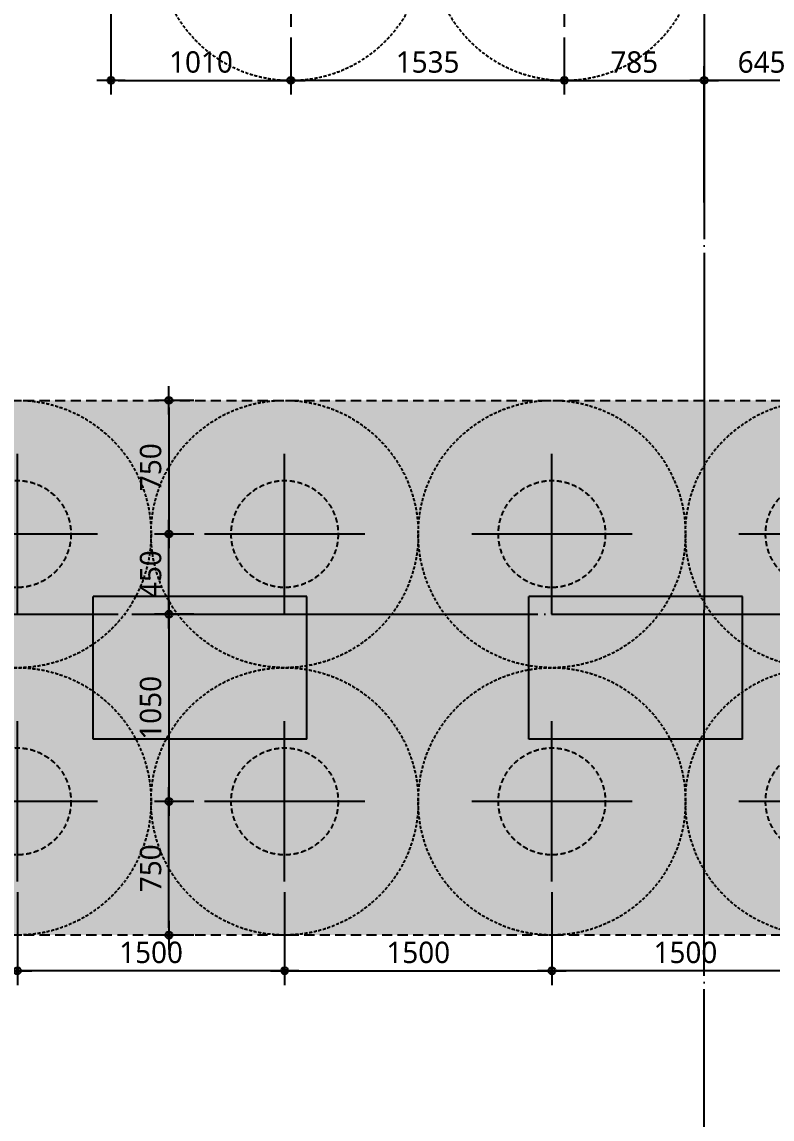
# Model space of a CAD drawing. Header units: millimetres. Extents: x 317501 to 814054, y -400799 to -14117.
# Drawn here: x 795969 to 800180, y -53189 to -47034 of the extents above; entities that cross this region are included whole.
import ezdxf
from ezdxf.xclip import XClip

# ---------------------------------------------------------------- set-up
doc = ezdxf.new("R2010")
doc.units = ezdxf.units.MM
doc.header["$LTSCALE"] = 38
doc.header["$XCLIPFRAME"] = 0
doc.linetypes.add('XS-기초$0$CEN', pattern=[62, 60, -1, 0, -1])
doc.linetypes.add('XS-기초$0$HID', pattern=[2.3, 1.5, -0.8])
doc.layers.get('Defpoints').update_dxf_attribs({"color": 145})
for name, color, linetype in [('DIM', 7, 'Continuous'), ('DOT', 3, 'Continuous'), ('XS-기초$0$252', 252, 'Continuous'), ('XS-기초$0$CEN', 1, 'XS-기초$0$CEN'), ('XS-기초$0$PILE', 3, 'XS-기초$0$HID'), ('XS-기초$0$WALL', 11, 'Continuous'), ('XS-기초$0$보강구간', 6, 'XS-기초$0$HID')]:
    doc.layers.add(name, color=color, linetype=linetype)
doc.layers.add('XS-기초$0$DEFPOINT', color=144, linetype='Continuous', plot=False)
doc.styles.add('맑은고딕', font='malgun.ttf')
doc.dimstyles.new('DIM_40', dxfattribs={"dimscale": 40, "dimtxt": 3, "dimasz": 1, "dimexe": 2, "dimexo": 1.5, "dimgap": 1, "dimtad": 1, "dimdec": 0, "dimzin": 0, "dimdsep": 46, "dimtxsty": '맑은고딕', "dimblk1": 'DIMDOT', "dimblk2": 'DIMDOT', "dimsah": 1, "dimcen": 0.09, "dimdle": 2, "dimclrd": 7, "dimclre": 7, "dimclrt": 6, "dimadec": 0, "dimazin": 0, "dimtfac": 1, "dimtdec": 0, "dimtix": 1, "dimtmove": 2, "dimatfit": 3, "dimldrblk": 'DIMDOT', "dimfxl": 0, "dimtolj": 1, "dimtzin": 0, "dimarcsym": 0})

# ---------------------------------------------------------------- blocks, each defined once
blk = doc.blocks.new('XS-기초$0$PILE-600')
at = {"layer": 'XS-기초$0$DEFPOINT', "color": 173, "linetype": 'XS-기초$0$HID', "ltscale": 0.3}
blk.add_circle((0, 0), 750, dxfattribs=at)
at = {"layer": 'XS-기초$0$PILE', "linetype": 'Continuous'}
for p, q in [((0, -450), (0, 450)), ((-450, 0), (450, 0))]:
    blk.add_line(p, q, dxfattribs=at)
at = {"layer": 'XS-기초$0$PILE', "ltscale": 0.5}
blk.add_circle((0, 0), 300, dxfattribs=at)
blk = doc.blocks.new('XS-기초$0$A$C762E058C')
at = {"layer": 'XS-기초$0$252'}
h = blk.add_hatch(color=256, dxfattribs=at)
h.dxf.hatch_style = 1
h.paths.add_polyline_path([(68150, -15900), (68150, -15100), (67650, -15100), (67650, -15900)])
h.paths.add_polyline_path([(60300, -15900), (60300, -15100), (59800, -15100), (59800, -15900)])
h.paths.add_polyline_path([(57590, -15900), (57340, -15900), (57340, -13415), (58140, -13415), (58140, -14615), (57590, -14615)])
h.paths.add_polyline_path([(58140, -12170), (58140, -10970), (57590, -10970), (57590, -8335), (58140, -8335), (58140, -6475), (57340, -6475), (57340, -12170)])
h.paths.add_polyline_path([(64580, -14615), (63780, -14615), (63780, -13415), (64580, -13415)])
h.paths.add_polyline_path([(68050, -13615), (67800, -13615), (67800, -12080), (68050, -12080)])
h.paths.add_polyline_path([(64580, -12170), (63780, -12170), (63780, -10970), (64580, -10970)])
h.paths.add_polyline_path([(70980, -12170), (70480, -12170), (70480, -10970), (71280, -10970), (71280, -15900), (70980, -15900), (70980, -14615), (70480, -14615), (70480, -13415), (70980, -13415)])
h.paths.add_polyline_path([(60310, -13615), (60560, -13615), (60560, -12080), (60310, -12080)])
h.paths.add_polyline_path([(50800, -12170), (50800, -10970), (50000, -10970), (50000, -12170)])
h.paths.add_polyline_path([(50800, -14615), (50800, -13415), (50000, -13415), (50000, -14615)])
h.paths.add_polyline_path([(46830, -13615), (47080, -13615), (47080, -12080), (46830, -12080)])
h.paths.add_polyline_path([(52175, -6475), (52175, -8335), (49225, -8335), (49225, -6475), (49925, -6475), (49925, -7635), (50700, -7635), (51475, -7635), (51475, -6475)])
h.paths.add_polyline_path([(63405, -6475), (63405, -7635), (64180, -7635), (64955, -7635), (64955, -6475), (65655, -6475), (65655, -8335), (62705, -8335), (62705, -6475)])
h.paths.add_polyline_path([(54570, -13615), (54320, -13615), (54320, -12080), (54570, -12080)])
h.paths.add_polyline_path([(62555, -4685), (62055, -4685), (62055, -2075), (61155, -2075), (61155, -2375), (61755, -2375), (61755, -4675), (56855, -4675), (56855, -2375), (57455, -2375), (57455, -2075), (56555, -2075), (56555, -4675), (54205, -4675), (54205, -4975), (61755, -4975), (61755, -5185), (62555, -5185)])
h.paths.add_polyline_path([(59965, -2075), (59965, -2375), (58645, -2375), (58645, -2075)], flags=17)
h.paths.add_polyline_path([(67650, -5185), (68450, -5185), (68450, -4685), (67650, -4685)])
h.paths.add_polyline_path([(80600, -5275), (80600, -4475), (80100, -4475), (80100, -5275)])
h.paths.add_polyline_path([(48285, -215), (48285, -340), (48285, -465), (51055, -465), (51055, -1885), (52105, -1885), (52105, -2375), (52405, -2375), (52405, -1585), (51355, -1585), (51355, -340), (51355, 905), (52405, 905), (52405, 1695), (52105, 1695), (52105, 1205), (51055, 1205), (51055, -215)])
h.paths.add_polyline_path([(48285, 7825), (48285, 7700), (48285, 7575), (51055, 7575), (51055, 6155), (52105, 6155), (52105, 5665), (52405, 5665), (52405, 6455), (51355, 6455), (51355, 7700), (51355, 8945), (52405, 8945), (52405, 9735), (52105, 9735), (52105, 9245), (51055, 9245), (51055, 7825)])
h.paths.add_polyline_path([(51405, 14290), (51405, 14540), (50775, 14540), (50775, 14290)])
h.paths.add_polyline_path([(52105, 13685), (52105, 14485), (52405, 14485), (52405, 13685)])
h.paths.add_polyline_path([(44765, 14270), (45065, 14270), (45065, 14670), (44765, 14670)])
h.paths.add_polyline_path([(45765, 14290), (45765, 14540), (47000, 14540), (47000, 14290)])
h.paths.add_polyline_path([(44765, 21250), (45065, 21250), (45065, 20850), (44765, 20850)])
h.paths.add_polyline_path([(45765, 21230), (45765, 20980), (47000, 20980), (47000, 21230)])
h.paths.add_polyline_path([(51405, 21230), (51405, 20980), (50775, 20980), (50775, 21230)])
h.paths.add_polyline_path([(52105, 21835), (52105, 21035), (52405, 21035), (52405, 21835)])
blk = doc.blocks.new('XS-기초')
at = {"layer": 'XS-기초$0$CEN'}
for p, q in [((169010, 191825), (169010, 182400)), ((169010, 191825), (169010, 182400)), ((162270, 183900), (169035, 183900)), ((175750, 183900), (169035, 183900))]:
    blk.add_line(p, q, dxfattribs=at)
at = {"layer": 'XS-기초$0$WALL'}
for p, q in [((168310, 187330), (169110, 187330)), ((168310, 186130), (168310, 187330)), ((169110, 186130), (169110, 187330)), ((168310, 186130), (169110, 186130)), ((168310, 184885), (169110, 184885)), ((168310, 183685), (168310, 184885)), ((169110, 183685), (169110, 184885)), ((168310, 183685), (169110, 183685))]:
    blk.add_line(p, q, dxfattribs=at)
at = {"layer": 'XS-기초$0$보강구간'}
blk.add_lwpolyline([(168710, 181005), (168710, 182505), (167210, 182505), (167210, 188505), (170210, 188505), (170210, 183255), (171560, 183255), (171560, 181755), (170210, 181755), (170210, 181005), (168710, 181005)], dxfattribs=at)
at = {"layer": 'XS-기초$0$252'}
blk.add_blockref('XS-기초$0$A$C762E058C', (118310, 198300), dxfattribs=at)
at = {"layer": 'XS-기초$0$PILE'}
for p in [(167960, 187755), (169460, 187755), (167960, 186255), (169460, 186255), (167960, 184755), (169460, 184755), (167960, 183255), (169460, 183255)]:
    blk.add_blockref('XS-기초$0$PILE-600', p, dxfattribs=at)
at = {"layer": 'XS-기초$0$PILE', "xscale": -1}
for p in [(172755, 186220), (172755, 184685)]:
    blk.add_blockref('XS-기초$0$PILE-600', p, dxfattribs=at)
blk = doc.blocks.new('DIMDOT')
at = {"layer": 'DIM', "linetype": 'Continuous'}
blk.add_line((-2, 0), (2, 0), dxfattribs=at)
for radius in [0.5, 0.25]:
    blk.add_circle((0, 0), radius, dxfattribs=at)
blk = doc.blocks.new('*D677')
at = {"layer": 'Defpoints', "color": 0, "linetype": 'Continuous', "transparency": 16777216}
for p in [(798944.1, -51856.8), (800444.1, -51856.8), (798944.1, -52356.8)]:
    blk.add_point(p, dxfattribs=at)
at = {"layer": 'DIM', "color": 7, "linetype": 'Continuous', "lineweight": -2, "transparency": 16777216}
for p, q in [((798944.1, -51916.8), (798944.1, -52436.8)), ((800444.1, -51916.8), (800444.1, -52436.8)), ((800404.1, -52356.8), (798984.1, -52356.8))]:
    blk.add_line(p, q, dxfattribs=at)
at = {"layer": 'DIM', "color": 7, "linetype": 'Continuous', "lineweight": -2, "transparency": 16777216, "xscale": 40, "yscale": 40, "zscale": 40, "rotation": 180}
blk.add_blockref('DIMDOT', (798944.1, -52356.8), dxfattribs=at)
at = {"layer": 'DIM', "color": 7, "linetype": 'Continuous', "lineweight": -2, "transparency": 16777216, "xscale": 40, "yscale": 40, "zscale": 40}
blk.add_blockref('DIMDOT', (800444.1, -52356.8), dxfattribs=at)
at = {"layer": 'DIM', "color": 6, "linetype": 'Continuous', "transparency": 16777216, "insert": (799694.1, -52254.4), "char_height": 120, "attachment_point": 5, "style": '맑은고딕'}
blk.add_mtext('\\A1;1500', dxfattribs=at)
blk = doc.blocks.new('*D679')
at = {"layer": 'Defpoints', "color": 0, "linetype": 'Continuous', "transparency": 16777216}
for p in [(797444.1, -51856.8), (798944.1, -51856.8), (798944.1, -52356.8)]:
    blk.add_point(p, dxfattribs=at)
at = {"layer": 'DIM', "color": 7, "linetype": 'Continuous', "lineweight": -2, "transparency": 16777216}
for p, q in [((797444.1, -51916.8), (797444.1, -52436.8)), ((798944.1, -51916.8), (798944.1, -52436.8)), ((797484.1, -52356.8), (798904.1, -52356.8))]:
    blk.add_line(p, q, dxfattribs=at)
at = {"layer": 'DIM', "color": 7, "linetype": 'Continuous', "lineweight": -2, "transparency": 16777216, "xscale": 40, "yscale": 40, "zscale": 40, "rotation": 180}
blk.add_blockref('DIMDOT', (797444.1, -52356.8), dxfattribs=at)
at = {"layer": 'DIM', "color": 7, "linetype": 'Continuous', "lineweight": -2, "transparency": 16777216, "xscale": 40, "yscale": 40, "zscale": 40}
blk.add_blockref('DIMDOT', (798944.1, -52356.8), dxfattribs=at)
at = {"layer": 'DIM', "color": 6, "linetype": 'Continuous', "transparency": 16777216, "insert": (798194.1, -52254.4), "char_height": 120, "attachment_point": 5, "style": '맑은고딕'}
blk.add_mtext('\\A1;1500', dxfattribs=at)
blk = doc.blocks.new('*D680')
at = {"layer": 'Defpoints', "color": 0, "linetype": 'Continuous', "transparency": 16777216}
for p in [(795944.1, -51856.8), (797444.1, -51856.8), (795944.1, -52356.8)]:
    blk.add_point(p, dxfattribs=at)
at = {"layer": 'DIM', "color": 7, "linetype": 'Continuous', "lineweight": -2, "transparency": 16777216}
for p, q in [((795944.1, -51916.8), (795944.1, -52436.8)), ((797444.1, -51916.8), (797444.1, -52436.8)), ((797404.1, -52356.8), (795984.1, -52356.8))]:
    blk.add_line(p, q, dxfattribs=at)
at = {"layer": 'DIM', "color": 7, "linetype": 'Continuous', "lineweight": -2, "transparency": 16777216, "xscale": 40, "yscale": 40, "zscale": 40, "rotation": 180}
blk.add_blockref('DIMDOT', (795944.1, -52356.8), dxfattribs=at)
at = {"layer": 'DIM', "color": 7, "linetype": 'Continuous', "lineweight": -2, "transparency": 16777216, "xscale": 40, "yscale": 40, "zscale": 40}
blk.add_blockref('DIMDOT', (797444.1, -52356.8), dxfattribs=at)
at = {"layer": 'DIM', "color": 6, "linetype": 'Continuous', "transparency": 16777216, "insert": (796694.1, -52254.4), "char_height": 120, "attachment_point": 5, "style": '맑은고딕'}
blk.add_mtext('\\A1;1500', dxfattribs=at)
blk = doc.blocks.new('*D681')
at = {"layer": 'Defpoints', "color": 0, "linetype": 'Continuous', "transparency": 16777216}
for p in [(795944.1, -51856.8), (795194.1, -52156.8), (795944.1, -52356.8)]:
    blk.add_point(p, dxfattribs=at)
at = {"layer": 'DIM', "color": 7, "linetype": 'Continuous', "lineweight": -2, "transparency": 16777216}
for p, q in [((795944.1, -51916.8), (795944.1, -52436.8)), ((795194.1, -52216.8), (795194.1, -52436.8)), ((795234.1, -52356.8), (795904.1, -52356.8))]:
    blk.add_line(p, q, dxfattribs=at)
at = {"layer": 'DIM', "color": 7, "linetype": 'Continuous', "lineweight": -2, "transparency": 16777216, "xscale": 40, "yscale": 40, "zscale": 40, "rotation": 180}
blk.add_blockref('DIMDOT', (795194.1, -52356.8), dxfattribs=at)
at = {"layer": 'DIM', "color": 7, "linetype": 'Continuous', "lineweight": -2, "transparency": 16777216, "xscale": 40, "yscale": 40, "zscale": 40}
blk.add_blockref('DIMDOT', (795944.1, -52356.8), dxfattribs=at)
at = {"layer": 'DIM', "color": 6, "linetype": 'Continuous', "transparency": 16777216, "insert": (795569.1, -52254.8), "char_height": 120, "attachment_point": 5, "style": '맑은고딕'}
blk.add_mtext('\\A1;750', dxfattribs=at)
blk = doc.blocks.new('*D696')
at = {"layer": 'Defpoints', "color": 0, "linetype": 'Continuous', "transparency": 16777216}
for p in [(796994.1, -50356.8), (796794.1, -51406.8), (796994.1, -51406.8)]:
    blk.add_point(p, dxfattribs=at)
at = {"layer": 'DIM', "color": 7, "linetype": 'Continuous', "lineweight": -2, "transparency": 16777216}
for p, q in [((796934.1, -50356.8), (796714.1, -50356.8)), ((796794.1, -50396.8), (796794.1, -51366.8)), ((796934.1, -51406.8), (796714.1, -51406.8))]:
    blk.add_line(p, q, dxfattribs=at)
at = {"layer": 'DIM', "color": 7, "linetype": 'Continuous', "lineweight": -2, "transparency": 16777216, "xscale": 40, "yscale": 40, "zscale": 40}
for p, rotation in [((796794.1, -50356.8), 90), ((796794.1, -51406.8), 270)]:
    blk.add_blockref('DIMDOT', p, dxfattribs=dict(at, rotation=rotation))
at = {"layer": 'DIM', "color": 6, "linetype": 'Continuous', "transparency": 16777216, "insert": (796691.8, -50881.8), "char_height": 120, "attachment_point": 5, "rotation": 90, "style": '맑은고딕'}
blk.add_mtext('\\A1;1050', dxfattribs=at)
blk = doc.blocks.new('*D697')
at = {"layer": 'Defpoints', "color": 0, "linetype": 'Continuous', "transparency": 16777216}
for p in [(796794.1, -49906.8), (796994.1, -49906.8), (796994.1, -50356.8)]:
    blk.add_point(p, dxfattribs=at)
at = {"layer": 'DIM', "color": 7, "linetype": 'Continuous', "lineweight": -2, "transparency": 16777216}
for p, q in [((796934.1, -49906.8), (796714.1, -49906.8)), ((796794.1, -50316.8), (796794.1, -49946.8)), ((796934.1, -50356.8), (796714.1, -50356.8))]:
    blk.add_line(p, q, dxfattribs=at)
at = {"layer": 'DIM', "color": 7, "linetype": 'Continuous', "lineweight": -2, "transparency": 16777216, "xscale": 40, "yscale": 40, "zscale": 40}
for p, rotation in [((796794.1, -49906.8), 90), ((796794.1, -50356.8), 270)]:
    blk.add_blockref('DIMDOT', p, dxfattribs=dict(at, rotation=rotation))
at = {"layer": 'DIM', "color": 6, "linetype": 'Continuous', "transparency": 16777216, "insert": (796692.1, -50131.8), "char_height": 120, "attachment_point": 5, "rotation": 90, "style": '맑은고딕'}
blk.add_mtext('\\A1;450', dxfattribs=at)
blk = doc.blocks.new('*D698')
at = {"layer": 'Defpoints', "color": 0, "linetype": 'Continuous', "transparency": 16777216}
for p in [(796794.1, -51406.8), (796994.1, -51406.8), (796994.1, -52156.8)]:
    blk.add_point(p, dxfattribs=at)
at = {"layer": 'DIM', "color": 7, "linetype": 'Continuous', "lineweight": -2, "transparency": 16777216}
for p, q in [((796934.1, -51406.8), (796714.1, -51406.8)), ((796794.1, -52116.8), (796794.1, -51446.8)), ((796934.1, -52156.8), (796714.1, -52156.8))]:
    blk.add_line(p, q, dxfattribs=at)
at = {"layer": 'DIM', "color": 7, "linetype": 'Continuous', "lineweight": -2, "transparency": 16777216, "xscale": 40, "yscale": 40, "zscale": 40}
for p, rotation in [((796794.1, -51406.8), 90), ((796794.1, -52156.8), 270)]:
    blk.add_blockref('DIMDOT', p, dxfattribs=dict(at, rotation=rotation))
at = {"layer": 'DIM', "color": 6, "linetype": 'Continuous', "transparency": 16777216, "insert": (796692.1, -51781.8), "char_height": 120, "attachment_point": 5, "rotation": 90, "style": '맑은고딕'}
blk.add_mtext('\\A1;750', dxfattribs=at)
blk = doc.blocks.new('*D699')
at = {"layer": 'Defpoints', "color": 0, "linetype": 'Continuous', "transparency": 16777216}
for p in [(796994.1, -49156.8), (796794.1, -49906.8), (796994.1, -49906.8)]:
    blk.add_point(p, dxfattribs=at)
at = {"layer": 'DIM', "color": 7, "linetype": 'Continuous', "lineweight": -2, "transparency": 16777216}
for p, q in [((796934.1, -49156.8), (796714.1, -49156.8)), ((796794.1, -49196.8), (796794.1, -49866.8)), ((796934.1, -49906.8), (796714.1, -49906.8))]:
    blk.add_line(p, q, dxfattribs=at)
at = {"layer": 'DIM', "color": 7, "linetype": 'Continuous', "lineweight": -2, "transparency": 16777216, "xscale": 40, "yscale": 40, "zscale": 40}
for p, rotation in [((796794.1, -49156.8), 90), ((796794.1, -49906.8), 270)]:
    blk.add_blockref('DIMDOT', p, dxfattribs=dict(at, rotation=rotation))
at = {"layer": 'DIM', "color": 6, "linetype": 'Continuous', "transparency": 16777216, "insert": (796692.1, -49531.8), "char_height": 120, "attachment_point": 5, "rotation": 90, "style": '맑은고딕'}
blk.add_mtext('\\A1;750', dxfattribs=at)
blk = doc.blocks.new('*D721')
at = {"layer": 'Defpoints', "color": 0, "linetype": 'Continuous', "transparency": 16777216}
for p in [(797479.1, -47061.8), (799014.1, -47061.8), (797479.1, -47361.8)]:
    blk.add_point(p, dxfattribs=at)
at = {"layer": 'DIM', "color": 7, "linetype": 'Continuous', "lineweight": -2, "transparency": 16777216}
for p, q in [((797479.1, -47121.8), (797479.1, -47441.8)), ((799014.1, -47121.8), (799014.1, -47441.8)), ((798974.1, -47361.8), (797519.1, -47361.8))]:
    blk.add_line(p, q, dxfattribs=at)
at = {"layer": 'DIM', "color": 7, "linetype": 'Continuous', "lineweight": -2, "transparency": 16777216, "xscale": 40, "yscale": 40, "zscale": 40, "rotation": 180}
blk.add_blockref('DIMDOT', (797479.1, -47361.8), dxfattribs=at)
at = {"layer": 'DIM', "color": 7, "linetype": 'Continuous', "lineweight": -2, "transparency": 16777216, "xscale": 40, "yscale": 40, "zscale": 40}
blk.add_blockref('DIMDOT', (799014.1, -47361.8), dxfattribs=at)
at = {"layer": 'DIM', "color": 6, "linetype": 'Continuous', "transparency": 16777216, "insert": (798246.6, -47259.4), "char_height": 120, "attachment_point": 5, "style": '맑은고딕'}
blk.add_mtext('\\A1;1535', dxfattribs=at)
blk = doc.blocks.new('*D722')
at = {"layer": 'Defpoints', "color": 0, "linetype": 'Continuous', "transparency": 16777216}
for p in [(796469.1, -46826.8), (797479.1, -47061.8), (797479.1, -47361.8)]:
    blk.add_point(p, dxfattribs=at)
at = {"layer": 'DIM', "color": 7, "linetype": 'Continuous', "lineweight": -2, "transparency": 16777216}
for p, q in [((796469.1, -46886.8), (796469.1, -47441.8)), ((797479.1, -47121.8), (797479.1, -47441.8)), ((796509.1, -47361.8), (797439.1, -47361.8))]:
    blk.add_line(p, q, dxfattribs=at)
at = {"layer": 'DIM', "color": 7, "linetype": 'Continuous', "lineweight": -2, "transparency": 16777216, "xscale": 40, "yscale": 40, "zscale": 40, "rotation": 180}
blk.add_blockref('DIMDOT', (796469.1, -47361.8), dxfattribs=at)
at = {"layer": 'DIM', "color": 7, "linetype": 'Continuous', "lineweight": -2, "transparency": 16777216, "xscale": 40, "yscale": 40, "zscale": 40}
blk.add_blockref('DIMDOT', (797479.1, -47361.8), dxfattribs=at)
at = {"layer": 'DIM', "color": 6, "linetype": 'Continuous', "transparency": 16777216, "insert": (796974.1, -47259.4), "char_height": 120, "attachment_point": 5, "style": '맑은고딕'}
blk.add_mtext('\\A1;1010', dxfattribs=at)
blk = doc.blocks.new('*D723')
at = {"layer": 'Defpoints', "color": 0, "linetype": 'Continuous', "transparency": 16777216}
for p in [(799014.1, -47061.8), (799799.1, -47061.8), (799799.1, -47361.8)]:
    blk.add_point(p, dxfattribs=at)
at = {"layer": 'DIM', "color": 7, "linetype": 'Continuous', "lineweight": -2, "transparency": 16777216}
for p, q in [((799014.1, -47121.8), (799014.1, -47441.8)), ((799799.1, -47121.8), (799799.1, -47441.8)), ((799054.1, -47361.8), (799759.1, -47361.8))]:
    blk.add_line(p, q, dxfattribs=at)
at = {"layer": 'DIM', "color": 7, "linetype": 'Continuous', "lineweight": -2, "transparency": 16777216, "xscale": 40, "yscale": 40, "zscale": 40, "rotation": 180}
blk.add_blockref('DIMDOT', (799014.1, -47361.8), dxfattribs=at)
at = {"layer": 'DIM', "color": 7, "linetype": 'Continuous', "lineweight": -2, "transparency": 16777216, "xscale": 40, "yscale": 40, "zscale": 40}
blk.add_blockref('DIMDOT', (799799.1, -47361.8), dxfattribs=at)
at = {"layer": 'DIM', "color": 6, "linetype": 'Continuous', "transparency": 16777216, "insert": (799406.6, -47259.8), "char_height": 120, "attachment_point": 5, "style": '맑은고딕'}
blk.add_mtext('\\A1;785', dxfattribs=at)
blk = doc.blocks.new('*D727')
at = {"layer": 'Defpoints', "color": 0, "linetype": 'Continuous', "transparency": 16777216}
for p in [(799799.1, -47361.8), (800444.1, -47806.8), (799799.1, -48106.8)]:
    blk.add_point(p, dxfattribs=at)
at = {"layer": 'DIM', "color": 7, "linetype": 'Continuous', "lineweight": -2, "transparency": 16777216}
for p, q in [((799799.1, -48046.8), (799799.1, -47281.8)), ((800444.1, -47746.8), (800444.1, -47281.8)), ((800404.1, -47361.8), (799839.1, -47361.8))]:
    blk.add_line(p, q, dxfattribs=at)
at = {"layer": 'DIM', "color": 7, "linetype": 'Continuous', "lineweight": -2, "transparency": 16777216, "xscale": 40, "yscale": 40, "zscale": 40, "rotation": 180}
blk.add_blockref('DIMDOT', (799799.1, -47361.8), dxfattribs=at)
at = {"layer": 'DIM', "color": 7, "linetype": 'Continuous', "lineweight": -2, "transparency": 16777216, "xscale": 40, "yscale": 40, "zscale": 40}
blk.add_blockref('DIMDOT', (800444.1, -47361.8), dxfattribs=at)
at = {"layer": 'DIM', "color": 6, "linetype": 'Continuous', "transparency": 16777216, "insert": (800121.6, -47259.8), "char_height": 120, "attachment_point": 5, "style": '맑은고딕'}
blk.add_mtext('\\A1;645', dxfattribs=at)

msp = doc.modelspace()

# ---------------------------------------------------------------- hatches: boundary and pattern name
at = {"layer": 'DOT'}
h = msp.add_hatch(dxfattribs=at)
h.set_pattern_fill('DOTS', color=256, scale=60, style=0)
h.set_pattern_definition([(360, (1025059.12, -215341.77), (30, 60), [0, -60])])
h.paths.add_polyline_path([(801944.1, -49156.8), (802694.1, -49156.8), (802694.1, -50656.8), (801194.1, -50656.8), (801194.1, -52156.8), (795194.1, -52156.8), (795194.1, -49156.8), (800444.1, -49156.8), (800444.1, -47806.8), (801944.1, -47806.8)])

# ---------------------------------------------------------------- block references
ref = msp.add_blockref('XS-기초', (983699.1, -219366.8), dxfattribs=dict(rotation=90))
XClip(ref).set_block_clipping_path([(158870.0000000025, 179400.0000000027), (192729.9999999939, 200465.000000001)])

# ---------------------------------------------------------------- dimensions: what is measured, and where the dimension line sits
at = {"layer": 'DIM', "linetype": 'Continuous'}
for base, p1, p2, picture, middle in [((797479.1, -47361.8), (796469.1, -46826.8), (797479.1, -47061.8), '*D722', (796974.1, -47259.4)), ((799799.1, -47361.8), (799014.1, -47061.8), (799799.1, -47061.8), '*D723', (799406.6, -47259.8)), ((795944.1, -52356.8), (795194.1, -52156.8), (795944.1, -51856.8), '*D681', (795569.1, -52254.8)), ((798944.1, -52356.8), (797444.1, -51856.8), (798944.1, -51856.8), '*D679', (798194.1, -52254.4))]:
    dim = msp.add_linear_dim(base=base, p1=p1, p2=p2, dimstyle='DIM_40', override={"dimtix": 1, "dimatfit": 3}, dxfattribs=at)
    dim.commit()
    dim.dimension.update_dxf_attribs({"geometry": picture, "text_midpoint": middle})
for base, p1, p2, angle, picture, middle in [((797479.1, -47361.8), (799014.1, -47061.8), (797479.1, -47061.8), 180, '*D721', (798246.6, -47259.4)), ((799799.1, -47361.8), (800444.1, -47806.8), (799799.1, -48106.8), 180, '*D727', (800121.6, -47259.8)), ((796794.1, -49906.8), (796994.1, -49156.8), (796994.1, -49906.8), 270, '*D699', (796692.1, -49531.8)), ((796794.1, -49906.8), (796994.1, -50356.8), (796994.1, -49906.8), 90, '*D697', (796692.1, -50131.8)), ((796794.1, -51406.8), (796994.1, -50356.8), (796994.1, -51406.8), 270, '*D696', (796691.8, -50881.8)), ((796794.1, -51406.8), (796994.1, -52156.8), (796994.1, -51406.8), 90, '*D698', (796692.1, -51781.8)), ((795944.1, -52356.8), (797444.1, -51856.8), (795944.1, -51856.8), 180, '*D680', (796694.1, -52254.4)), ((798944.1, -52356.8), (800444.1, -51856.8), (798944.1, -51856.8), 180, '*D677', (799694.1, -52254.4))]:
    dim = msp.add_linear_dim(base=base, p1=p1, p2=p2, angle=angle, dimstyle='DIM_40', override={"dimtix": 1, "dimatfit": 3}, dxfattribs=at)
    dim.commit()
    dim.dimension.update_dxf_attribs({"geometry": picture, "text_midpoint": middle})

doc.saveas('drawing.dxf')
